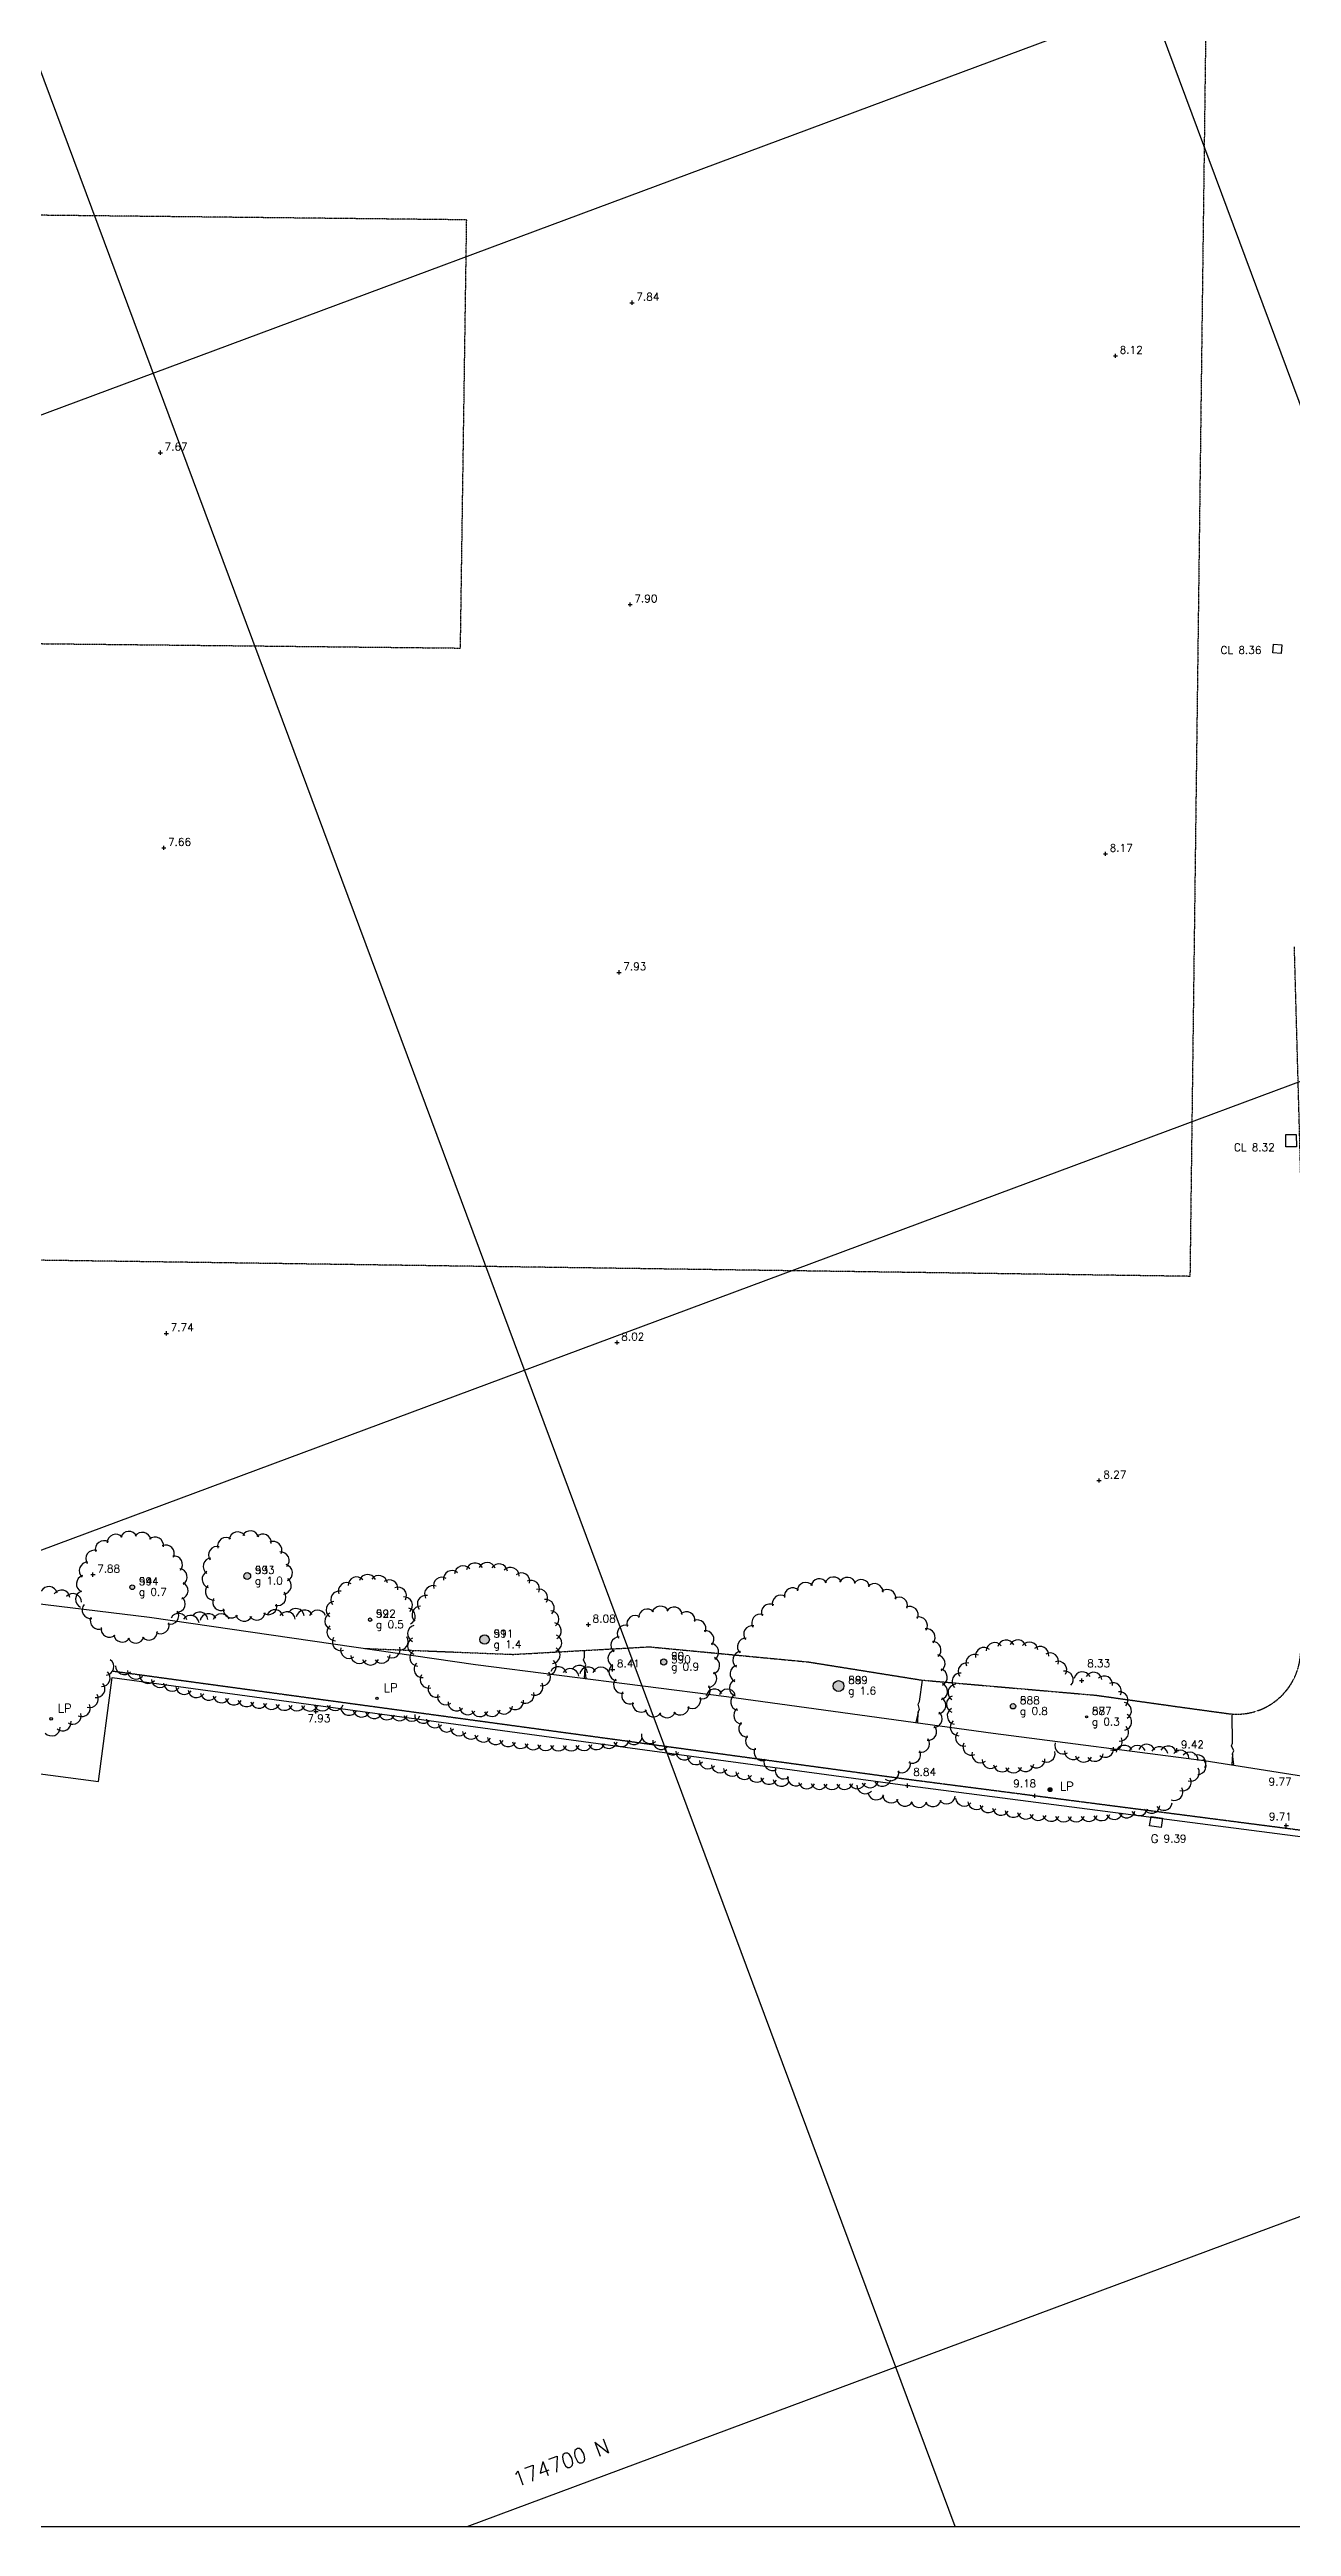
# Model space of a CAD drawing. Extents: x -4000 to 590500, y -6503 to 470250.
# Drawn here: x 212822 to 271182, y 0 to 116412 of the extents above; entities that cross this region are included whole.
import ezdxf
from ezdxf.enums import TextEntityAlignment as Align

# ---------------------------------------------------------------- set-up
doc = ezdxf.new("R2010")
doc.units = 0
doc.header["$LTSCALE"] = 0.0508
doc.linetypes.add('DASHED', pattern=[19.05, 12.7, -6.35])
for name, color, linetype in [('BORDER', 7, 'CONTINUOUS'), ('BOUNDARY', 30, 'CONTINUOUS'), ('DETAIL', 5, 'CONTINUOUS'), ('GIRTHTEXT', 4, 'CONTINUOUS'), ('GRID', 253, 'CONTINUOUS'), ('LEVEL', 1, 'CONTINUOUS'), ('OLDNUMBERS', 7, 'CONTINUOUS'), ('ROAD', 4, 'CONTINUOUS'), ('SERVICE', 1, 'CONTINUOUS'), ('SPORTS_PITCH', 5, 'DASHED'), ('TEXT', 7, 'CONTINUOUS'), ('TEXT_SERVICE', 1, 'CONTINUOUS'), ('VEGETATION', 3, 'CONTINUOUS')]:
    doc.layers.add(name, color=color, linetype=linetype)
doc.styles.add('ROMANS', font='Romans.shx')

msp = doc.modelspace()

# ---------------------------------------------------------------- hatches: boundary and pattern name
at = {"layer": 'SERVICE', "linetype": 'Continuous'}
h = msp.add_hatch(color=256, dxfattribs=at)
edge = h.paths.add_edge_path()
edge.add_arc((212896, 37958), 60, 0, 360)
edge = h.paths.add_edge_path()
edge.add_arc((228209, 38920), 60, 0, 360)
h = msp.add_hatch(color=256, dxfattribs=at)
edge = h.paths.add_edge_path()
edge.add_arc((259839, 34628), 90, 0, 360)
at = {"layer": 'VEGETATION', "linetype": 'Continuous'}
h = msp.add_hatch(color=256, dxfattribs=at)
edge = h.paths.add_edge_path()
edge.add_arc((113195, 40258), 159, 0, 360)
edge = h.paths.add_edge_path()
edge.add_arc((128434, 36965), 191, 0, 360)
edge = h.paths.add_edge_path()
edge.add_arc((137049, 34024), 796, 0, 360)
edge = h.paths.add_edge_path()
edge.add_arc((156124, 30506), 111, 0, 360)
edge = h.paths.add_edge_path()
edge.add_arc((168639, 50656), 207, 0, 360)
edge = h.paths.add_edge_path()
edge.add_arc((176545, 46209), 191, 0, 360)
edge = h.paths.add_edge_path()
edge.add_arc((179946, 49008), 191, 0, 360)
edge = h.paths.add_edge_path()
edge.add_arc((183267, 45610), 191, 0, 360)
edge = h.paths.add_edge_path()
edge.add_arc((188757, 44367), 223, 0, 360)
edge = h.paths.add_edge_path()
edge.add_arc((195247, 47842), 318, 0, 360)
edge = h.paths.add_edge_path()
edge.add_arc((205905, 46040), 191, 0, 360)
edge = h.paths.add_edge_path()
edge.add_arc((216710, 44144), 111, 0, 360)
edge = h.paths.add_edge_path()
edge.add_arc((222113, 44669), 159, 0, 360)
edge = h.paths.add_edge_path()
edge.add_arc((187919, 48036), 31.8, 0, 360)
h = msp.add_hatch(color=256, dxfattribs=at)
edge = h.paths.add_edge_path()
edge.add_arc((227883, 42617), 79.6, 0, 360)
edge = h.paths.add_edge_path()
edge.add_arc((233266, 41682), 223, 0, 360)
edge = h.paths.add_edge_path()
edge.add_arc((241686, 40629), 143, 0, 360)
edge = h.paths.add_edge_path()
edge.add_arc((249898, 39497), 255, 0, 360)
edge = h.paths.add_edge_path()
edge.add_arc((258099, 38548), 127, 0, 360)
edge = h.paths.add_edge_path()
edge.add_arc((261557, 38046), 47.7, 0, 360)
edge = h.paths.add_edge_path()
edge.add_arc((284732, 34776), 350, 0, 360)

# ---------------------------------------------------------------- linework, layer by layer
at = {"layer": 'BORDER', "flags": 128}
msp.add_lwpolyline([(535000, 0), (535000, 465000), (0, 465000), (0, 0)], close=True, dxfattribs=at)
at = {"layer": 'BOUNDARY', "linetype": 'Continuous', "flags": 128}
msp.add_lwpolyline([(157368, 51947), (169948, 48984), (186768, 46700), (207721, 43922), (217517, 42728), (232832, 40513), (244632, 39008), (257170, 37278), (267078, 35994), (276030, 34596)], dxfattribs=at)
at = {"layer": 'DETAIL', "linetype": 'DASHED', "flags": 128}
msp.add_lwpolyline([(227633, 41265), (234600, 40987), (241007, 41343), (248481, 40632), (253820, 39778), (262007, 39066), (266064, 38497), (268206, 38204, 0.4222439), (271595, 40851), (272115, 45612), (271321, 74241)], format="xyb", dxfattribs=at)
at = {"layer": 'DETAIL', "flags": 128}
for points in [[(237974, 40363), (237974, 40371), (238021, 40495), (237914, 40738), (237961, 40862), (237953, 41174)], [(253641, 38271), (253642, 38279), (253708, 38394), (253641, 38651), (253706, 38766), (253839, 39776)], [(268418, 36316), (268418, 36324), (268467, 36448), (268363, 36693), (268412, 36816), (268395, 38184)]]:
    msp.add_lwpolyline(points, dxfattribs=at)
for points in [[(237974, 40363), (237938, 39861), (238038, 39864)], [(253641, 38271), (253526, 37781), (253626, 37768)], [(268418, 36316), (268374, 35816), (268474, 35817)]]:
    msp.add_lwpolyline(points, close=True, dxfattribs=at)
at = {"layer": 'GRID', "linetype": 'Continuous', "flags": 128}
for points in [[(255373, 0), (82229, 465000)], [(308727, 0), (135582, 465000)], [(0, 20153), (535000, 219362)], [(89165, 0), (535000, 166009)], [(232453, 0), (535000, 112655)]]:
    msp.add_lwpolyline(points, dxfattribs=at)
at = {"layer": 'LEVEL', "flags": 128}
for points in [[(240098, 104510), (240298, 104510)], [(240198, 104410), (240198, 104610)], [(262812, 102018), (263012, 102018)], [(262912, 101918), (262912, 102118)], [(217929, 97462), (218129, 97462)], [(218029, 97362), (218029, 97562)], [(240006, 90330), (240206, 90330)], [(240106, 90230), (240106, 90430)], [(218092, 78893), (218292, 78893)], [(218192, 78793), (218192, 78993)], [(262342, 78612), (262542, 78612)], [(262442, 78512), (262442, 78712)], [(239484, 73038), (239684, 73038)], [(239584, 72938), (239584, 73138)], [(218215, 56070), (218415, 56070)], [(218315, 55970), (218315, 56170)], [(239390, 55643), (239590, 55643)], [(239490, 55543), (239490, 55743)], [(262043, 49158), (262243, 49158)], [(262143, 49058), (262143, 49258)], [(214758, 44734), (214958, 44734)], [(214858, 44634), (214858, 44834)], [(238045, 42386), (238245, 42386)], [(238145, 42286), (238145, 42486)], [(239183, 40278), (239383, 40278)], [(239283, 40178), (239283, 40378)], [(261228, 39753), (261428, 39753)], [(261328, 39653), (261328, 39853)], [(225242, 38303), (225442, 38303)], [(225342, 38203), (225342, 38403)], [(265690, 36472), (265890, 36472)], [(265790, 36372), (265790, 36572)], [(253042, 34819), (253242, 34819)], [(253142, 34719), (253142, 34919)], [(259017, 34337), (259217, 34337)], [(259117, 34237), (259117, 34437)], [(270837, 32938), (271037, 32938)], [(270937, 32838), (270937, 33038)]]:
    msp.add_lwpolyline(points, dxfattribs=at)
at = {"layer": 'ROAD', "linetype": 'Continuous', "flags": 128}
for points in [[(160058, 36331, -0.2533495), (170419, 40882), (179824, 39668), (215120, 35014), (215765, 39905)], [(253142, 34819), (274978, 31994, 0.4438387), (277581, 34169, 0.4438387)]]:
    msp.add_lwpolyline(points, format="xyb", dxfattribs=at)
msp.add_lwpolyline([(215765, 39905), (253142, 34819)], dxfattribs=at)
at = {"layer": 'ROAD', "linetype": 'DASHED', "flags": 128}
msp.add_lwpolyline([(215804, 40203), (253183, 35117)], dxfattribs=at)
msp.add_lwpolyline([(253181, 35117), (275020, 32291, 0.1129623), (275903, 32367, 0.1129623)], format="xyb", dxfattribs=at)
at = {"layer": 'SERVICE', "linetype": 'Continuous', "flags": 128}
for points in [[(270736, 88434), (270701, 88025), (270302, 88060), (270338, 88468)], [(270916, 64833), (270911, 65423), (271411, 65428), (271416, 64838)], [(265053, 32850), (264518, 32927), (264583, 33373), (265117, 33295)]]:
    msp.add_lwpolyline(points, close=True, dxfattribs=at)
at = {"layer": 'SERVICE', "linetype": 'Continuous'}
for centre, radius in [((228209, 38920), 60), ((212896, 37958), 60), ((259839, 34628), 90)]:
    msp.add_circle(centre, radius, dxfattribs=at)
at = {"layer": 'SPORTS_PITCH', "linetype": 'DASHED', "flags": 128}
for points in [[(267360, 133859), (266412, 58753), (164672, 60177), (165444, 135306), (267360, 133859)], [(232411, 108407), (192762, 108836), (192528, 88699), (232131, 88282), (232424, 108412)]]:
    msp.add_lwpolyline(points, dxfattribs=at)
at = {"layer": 'VEGETATION', "linetype": 'Continuous'}
for centre, radius in [((216710, 44144), 111), ((222113, 44669), 159), ((227883, 42617), 79.6), ((233266, 41682), 223), ((241686, 40629), 143), ((249898, 39497), 255), ((258099, 38548), 127), ((261557, 38046), 47.7)]:
    msp.add_circle(centre, radius, dxfattribs=at)
for centre, start, end in [((215930, 46234), 40.81867, 180.0904), ((216551, 46369), 24.45503, 163.72676), ((217184, 46324), 8.0914, 147.36313), ((221665, 46341), 35.36413, 174.63586), ((222264, 46393), 15.36413, 154.63586), ((222844, 46238), 355.36413, 134.63586), ((214924, 45481), 73.54594, 212.81767), ((215373, 45930), 57.18231, 196.45404), ((217779, 46102), 351.72776, 130.99949), ((218287, 45721), 335.36413, 114.63586), ((218667, 45213), 319.00049, 98.27222), ((220442, 45117), 95.36413, 234.63586), ((220696, 45662), 75.36413, 214.63586), ((221120, 46087), 55.36413, 194.63586), ((223337, 45893), 335.36413, 114.63586), ((223681, 45401), 315.36413, 94.63586), ((214485, 44303), 106.27322, 245.54495), ((214620, 44924), 89.90958, 229.18131), ((218889, 44618), 302.63685, 81.90858), ((218934, 43985), 286.27322, 65.54495), ((220389, 44518), 115.36413, 254.63586), ((223784, 44221), 275.36413, 54.63586), ((223837, 44820), 295.36413, 74.63586), ((226790, 43959), 59.53448, 198.80621), ((227249, 44227), 41.84707, 181.1188), ((227768, 44344), 24.15966, 163.43139), ((228298, 44297), 6.47225, 145.74398), ((228789, 44091), 348.78484, 128.05657), ((231257, 44213), 58.81092, 198.08266), ((231733, 44526), 48.70383, 187.97556), ((232255, 44751), 38.59674, 177.86847), ((232809, 44880), 28.48965, 167.76138), ((233378, 44911), 18.38256, 157.65429), ((233943, 44841), 8.27547, 147.5472), ((234486, 44674), 358.16838, 137.44011), ((234992, 44413), 348.06128, 127.33301), ((235445, 44068), 337.95419, 117.22592), ((248358, 43970), 39.36413, 178.63586), ((248995, 44140), 31.36413, 170.63586), ((249650, 44221), 23.36413, 162.63586), ((250310, 44209), 15.36413, 154.63586), ((250962, 44106), 7.36413, 146.63586), ((251593, 43913), 359.36413, 138.63586), ((212790, 43773), 13.95374, 153.22547), ((213377, 43608), 6.83779, 146.10952), ((213920, 43441), 359.72184, 138.99357), ((214440, 43572), 107.33905, 246.61078), ((214752, 43075), 139.00049, 278.27222), ((218799, 43365), 269.90958, 49.18131), ((220545, 43938), 135.36413, 274.63586), ((220889, 43446), 155.36413, 294.63586), ((221382, 43101), 175.36413, 314.63586), ((223106, 43252), 235.36413, 14.63586), ((223414, 42685), 14.44676, 153.71849), ((223530, 43677), 255.36413, 34.63586), ((224393, 42742), 7.90369, 147.17542), ((226215, 43078), 94.9093, 234.18103), ((226434, 43563), 77.22189, 216.49362), ((229194, 43746), 331.09743, 110.36916), ((229475, 43294), 313.41002, 92.68175), ((229606, 42779), 295.72261, 74.99434), ((230255, 42852), 89.1322, 228.40393), ((230507, 43363), 79.02511, 218.29684), ((230845, 43821), 68.91802, 208.18975), ((235829, 43648), 327.8471, 107.11883), ((236135, 43168), 317.74001, 97.01174), ((240906, 42719), 40.81867, 180.0904), ((241527, 42854), 24.45503, 163.72676), ((242160, 42809), 8.0914, 147.36313), ((246672, 42956), 63.36413, 202.63586), ((247184, 43372), 55.36413, 194.63586), ((247750, 43712), 47.36413, 186.63586), ((252191, 43634), 351.36413, 130.63586), ((252745, 43275), 343.36413, 122.63586), ((253243, 42842), 335.36413, 114.63586), ((215133, 42567), 155.36413, 294.63586), ((215641, 42187), 171.72776, 310.99949), ((216236, 41965), 188.0914, 327.36313), ((217489, 42054), 220.81867, 0.0904), ((218046, 42359), 237.18231, 16.45404), ((218495, 42808), 253.54594, 32.81767), ((218889, 42516), 14.44676, 153.71849), ((219450, 42422), 7.33081, 146.60254), ((219868, 42573), 7.90369, 147.17542), ((220286, 42499), 29.25154, 168.52327), ((220895, 42495), 22.13559, 161.40732), ((221962, 42945), 195.36413, 334.63586), ((222561, 42998), 215.36413, 354.63586), ((223975, 42591), 7.33081, 146.60254), ((224810, 42668), 29.25154, 168.52327), ((225419, 42664), 22.13559, 161.40732), ((226154, 42550), 112.59671, 251.86844), ((226256, 42028), 130.28412, 269.55585), ((230047, 41957), 105.49109, 244.76282), ((236351, 42641), 307.63292, 86.90465), ((236471, 42085), 297.52583, 76.79756), ((239900, 41966), 73.54594, 212.81767), ((240349, 42415), 57.18231, 196.45404), ((242755, 42587), 351.72776, 130.99949), ((243263, 42206), 335.36413, 114.63586), ((243643, 41698), 319.00049, 98.27222), ((245843, 41933), 79.36413, 218.63586), ((246221, 42474), 71.36413, 210.63586), ((253676, 42344), 327.36413, 106.63586), ((254035, 41790), 319.36413, 98.63586), ((216869, 41919), 204.45503, 343.72676), ((226512, 41561), 147.97153, 287.24326), ((226898, 41195), 165.65894, 304.93067), ((227376, 40962), 183.34635, 322.61808), ((227903, 40887), 201.03376, 340.30549), ((228428, 40975), 218.72117, 357.9929), ((228901, 41218), 236.40858, 15.68031), ((229278, 41593), 254.09599, 33.36772), ((230049, 41388), 115.59818, 254.86991), ((230151, 40828), 125.70527, 264.977), ((236413, 40953), 277.31164, 56.58337), ((236492, 41517), 287.41873, 66.69047), ((239461, 40788), 106.27322, 245.54495), ((239596, 41409), 89.90958, 229.18131), ((243865, 41103), 302.63685, 81.90858), ((243911, 40470), 286.27322, 65.54495), ((245328, 40721), 95.36413, 234.63586), ((245543, 41345), 87.36413, 226.63586), ((254314, 41192), 311.36413, 90.63586), ((254507, 40561), 303.36413, 82.63586), ((256287, 40590), 61.95235, 201.22408), ((256734, 40912), 50.36945, 189.64118), ((257236, 41138), 38.78654, 178.05827), ((257774, 41259), 27.20364, 166.47537), ((258325, 41269), 15.62073, 154.89246), ((258867, 41168), 4.03783, 143.30956), ((259377, 40960), 352.45492, 131.72665), ((259835, 40655), 340.87202, 120.14375), ((215027, 39361), 260.66367, 39.9354), ((215272, 39870), 268.53344, 47.80517), ((215446, 40407), 276.40321, 55.67494), ((216327, 40437), 178.45674, 317.72847), ((216882, 40221), 179.89411, 319.16584), ((217443, 40020), 181.33147, 320.60321), ((218009, 39833), 182.76884, 322.04057), ((218579, 39660), 184.20621, 323.47794), ((230349, 40294), 135.81236, 275.08409), ((230638, 39804), 145.91945, 285.19118), ((235614, 39464), 246.99037, 26.2621), ((235967, 39911), 257.09746, 36.36919), ((236236, 40412), 267.20455, 46.47628), ((236732, 40011), 14.44676, 153.71849), ((237293, 39918), 7.33081, 146.60254), ((237711, 40068), 7.90369, 147.17542), ((238128, 39994), 29.25154, 168.52327), ((238737, 39990), 22.13559, 161.40732), ((239506, 40155), 122.63685, 261.90858), ((239728, 39560), 139.00049, 278.27222), ((243776, 39850), 269.90958, 49.18131), ((245168, 39414), 111.36413, 250.63586), ((245203, 40073), 103.36413, 242.63586), ((254610, 39909), 295.36413, 74.63586), ((254622, 39249), 287.36413, 66.63586), ((255446, 39193), 96.70107, 235.9728), ((255629, 39712), 85.11816, 224.38989), ((255914, 40184), 73.53526, 212.80699), ((260223, 40263), 329.28911, 108.56085), ((260524, 39802), 317.70621, 96.97794), ((261359, 39765), 26.92983, 166.20156), ((261881, 39746), 9.55547, 148.8272), ((262374, 39571), 352.18111, 131.45284), ((262792, 39258), 334.80676, 114.07849), ((214339, 38467), 244.92414, 24.19587), ((214714, 38890), 252.79391, 32.06564), ((219153, 39501), 185.64358, 324.91531), ((219732, 39357), 187.08095, 326.35268), ((220313, 39227), 188.51832, 327.79005), ((220898, 39112), 189.95569, 329.22742), ((221485, 39012), 191.39306, 330.66479), ((222075, 38926), 192.83043, 332.10216), ((222667, 38856), 194.26779, 333.53952), ((223260, 38800), 195.70516, 334.97689), ((223854, 38759), 197.14253, 336.41426), ((224450, 38733), 198.5799, 337.85163), ((225045, 38722), 200.01727, 339.289), ((225641, 38726), 201.45464, 340.72637), ((226237, 38744), 202.89201, 342.16374), ((226893, 38523), 191.39306, 330.66479), ((231008, 39372), 156.02654, 295.29827), ((231449, 39012), 166.13364, 305.40537), ((231946, 38734), 176.24073, 315.51246), ((232484, 38548), 186.34782, 325.61955), ((234173, 38582), 216.66909, 355.94082), ((234703, 38789), 226.77619, 6.04792), ((235188, 39086), 236.88328, 16.15501), ((240109, 39052), 155.36413, 294.63586), ((240617, 38672), 171.72776, 310.99949), ((242465, 38539), 220.81867, 0.0904), ((243023, 38844), 237.18231, 16.45404), ((243471, 39292), 253.54594, 32.81767), ((244069, 38957), 29.25154, 168.52327), ((244678, 38953), 22.13559, 161.40732), ((245226, 38757), 119.36413, 258.63586), ((245374, 38114), 127.36413, 266.63586), ((254541, 38594), 279.36413, 58.63586), ((255370, 38647), 108.28397, 247.5557), ((255406, 38097), 119.86688, 259.13861), ((263098, 38833), 317.4324, 96.70413), ((263262, 38337), 300.05804, 79.32977), ((212922, 37555), 221.31484, 0.58657), ((213435, 37793), 229.18461, 8.45634), ((213910, 38099), 237.05437, 16.3261), ((227483, 38438), 192.83043, 332.10216), ((228075, 38367), 194.26779, 333.53952), ((228668, 38311), 195.70516, 334.97689), ((229263, 38270), 197.14253, 336.41426), ((229858, 38244), 198.5799, 337.85163), ((230380, 38150), 178.10569, 317.37742), ((230933, 37935), 180.04526, 319.31699), ((231493, 37738), 181.98484, 321.25657), ((232059, 37561), 183.92441, 323.19614), ((232631, 37402), 185.86398, 325.13571), ((233046, 38460), 196.45491, 335.72664), ((233615, 38471), 206.562, 345.83373), ((241212, 38450), 188.0914, 327.36313), ((241845, 38404), 204.45503, 343.72676), ((245610, 37498), 135.36413, 274.63586), ((254113, 37349), 263.36413, 42.63586), ((254370, 37957), 271.36413, 50.63586), ((255551, 37565), 131.44978, 270.72151), ((255801, 37074), 143.03269, 282.30442), ((263124, 37313), 265.30933, 44.58106), ((263272, 37815), 282.68368, 61.95541), ((233208, 37263), 187.80355, 327.07528), ((233790, 37144), 189.74312, 329.01485), ((234375, 37045), 191.6827, 330.95443), ((234963, 36965), 193.62227, 332.894), ((235553, 36905), 195.56184, 334.83357), ((236145, 36866), 197.50141, 336.77314), ((236739, 36846), 199.44098, 338.71271), ((237332, 36846), 201.38056, 340.65229), ((237925, 36867), 203.32013, 342.59186), ((238517, 36908), 205.2597, 344.53143), ((239108, 36968), 207.19927, 346.471), ((239696, 37049), 209.13884, 348.41057), ((240281, 37149), 211.07842, 350.35015), ((241041, 37190), 172.07326, 311.34499), ((241569, 36917), 173.95709, 313.22882), ((242105, 36662), 175.84091, 315.11264), ((242649, 36424), 177.72474, 316.99647), ((243201, 36205), 179.60856, 318.88029), ((245930, 36921), 143.36413, 282.63586), ((246328, 36393), 151.36413, 290.63586), ((253357, 36271), 247.36413, 26.63586), ((253773, 36784), 255.36413, 34.63586), ((256143, 36642), 154.61559, 293.88732), ((256566, 36288), 166.1985, 305.47023), ((259678, 36320), 235.69593, 14.96766), ((260461, 36707), 161.06318, 300.33491), ((260911, 36441), 178.43754, 317.70927), ((261419, 36321), 195.8119, 335.08363), ((261941, 36359), 213.18626, 352.45799), ((262427, 36550), 230.56061, 9.83234), ((262834, 36879), 247.93497, 27.2067), ((263332, 36315), 29.25154, 168.52327), ((263941, 36311), 22.13559, 161.40732), ((264381, 36363), 19.02622, 158.29795), ((264979, 36252), 11.91026, 151.18199), ((265393, 36282), 10.6159, 149.88764), ((265968, 36084), 3.49995, 142.77168), ((266402, 35993), 0.39058, 139.66231), ((266760, 35868), 330.53531, 109.80704), ((243759, 36004), 181.49239, 320.76412), ((244324, 35821), 183.37621, 322.64794), ((244895, 35657), 185.26004, 324.53177), ((245471, 35511), 187.14386, 326.41559), ((246051, 35385), 189.02769, 328.29942), ((246635, 35278), 190.91151, 330.18324), ((246794, 35927), 159.36413, 298.63586), ((247222, 35190), 192.79534, 332.06707), ((247321, 35530), 167.36413, 306.63586), ((247899, 35210), 175.36413, 314.63586), ((248404, 35073), 196.56299, 335.83472), ((250777, 35071), 204.09829, 343.37002), ((251369, 35120), 205.98211, 345.25384), ((251959, 35187), 207.86594, 347.13767), ((252334, 35442), 231.36413, 10.63586), ((252875, 35821), 239.36413, 18.63586), ((257050, 36027), 177.7814, 317.05313), ((257578, 35867), 189.36431, 328.63604), ((258127, 35817), 200.94721, 340.21894), ((258674, 35879), 212.53012, 351.80185), ((259199, 36048), 224.11302, 3.38475), ((266075, 34970), 249.98059, 29.25232), ((266452, 35429), 251.92016, 31.19189), ((266769, 35739), 270.95334, 50.22507), ((248997, 35043), 198.44681, 337.71854), ((249590, 35033), 200.33064, 339.60237), ((250184, 35042), 202.21446, 341.48619), ((251154, 34834), 178.38052, 317.65225), ((251674, 34551), 194.67916, 333.95089), ((252377, 34403), 183.36413, 322.63586), ((253020, 34254), 191.36413, 330.63586), ((253677, 34197), 199.36413, 338.63586), ((254336, 34231), 207.36413, 346.63586), ((254984, 34357), 215.36413, 354.63586), ((255801, 34254), 183.65442, 322.92615), ((256372, 34093), 185.59399, 324.86572), ((256948, 33951), 187.53356, 326.80529), ((257529, 33829), 189.47314, 328.74487), ((264602, 33922), 212.748, 352.01973), ((265180, 34059), 214.68757, 353.9593), ((265683, 34525), 248.04102, 27.31275), ((258114, 33727), 191.41271, 330.68444), ((258702, 33645), 193.35228, 332.62401), ((259292, 33582), 195.29185, 334.56358), ((259884, 33540), 197.23142, 336.50315), ((260477, 33517), 199.171, 338.44273), ((261070, 33515), 201.11057, 340.3823), ((261664, 33533), 203.05014, 342.32187), ((262256, 33571), 204.98971, 344.26144), ((262847, 33629), 206.92928, 346.20101), ((263435, 33706), 208.86886, 348.14059), ((264020, 33804), 210.80843, 350.08016)]:
    msp.add_arc(centre, 400, start, end, dxfattribs=at)

# ---------------------------------------------------------------- texts
at = {"layer": 'GIRTHTEXT', "style": 'ROMANS'}
for s, p in [('g 1.0', (222472, 44269)), ('g 0.7', (217021, 43744)), ('g 0.5', (228162, 42217)), ('g 1.4', (233689, 41282)), ('g 0.9', (242029, 40229)), ('g 1.6', (250352, 39097)), ('g 0.8', (258426, 38148)), ('g 0.3', (261805, 37646))]:
    msp.add_text(s, height=360, dxfattribs=at).set_placement(p)
at = {"layer": 'GRID', "linetype": 'Continuous', "style": 'ROMANS'}
msp.add_text('174700 N', height=700, rotation=20.42304, dxfattribs=at).set_placement((234757, 1843))
at = {"layer": 'LEVEL', "style": 'ROMANS'}
for s, p in [('7.84', (240398, 104610)), ('8.12', (263112, 102118)), ('7.67', (218229, 97562)), ('7.90', (240306, 90430)), ('CL 8.36', (267856, 88007)), ('7.66', (218392, 78993)), ('8.17', (262642, 78712)), ('7.93', (239784, 73138)), ('CL 8.32', (268483, 64640)), ('7.74', (218515, 56170)), ('8.02', (239690, 55743)), ('8.27', (262343, 49258)), ('7.88', (215058, 44834)), ('8.08', (238345, 42486)), ('8.33', (261582, 40387)), ('8.41', (239483, 40378)), ('7.93', (224938, 37804)), ('9.42', (265990, 36572)), ('8.84', (253403, 35282)), ('9.18', (258108, 34739)), ('9.77', (270110, 34824)), ('9.71', (270120, 33186)), ('9.39', (265173, 32148))]:
    msp.add_text(s, height=360, dxfattribs=at).set_placement(p)
at = {"layer": 'OLDNUMBERS', "style": 'ROMANS'}
for s, p in [('94', (217021, 44244)), ('93', (222472, 44769)), ('92', (228162, 42717)), ('91', (233689, 41782)), ('90', (242029, 40729)), ('89', (250352, 39597)), ('88', (258426, 38648)), ('87', (261805, 38146))]:
    msp.add_text(s, height=360, dxfattribs=at).set_placement(p)
at = {"layer": 'TEXT', "style": 'ROMANS'}
for s, p in [('594', (217021, 44244)), ('593', (222472, 44769)), ('592', (228162, 42717)), ('591', (233689, 41782)), ('590', (242029, 40569)), ('589', (250352, 39597)), ('588', (258426, 38648)), ('587', (261805, 38146))]:
    msp.add_text(s, height=360, dxfattribs=at).set_placement(p)
for p in [(228850, 39418), (213537, 38456), (260627, 34791)]:
    msp.add_text('LP', height=400, dxfattribs=at).set_placement(p, align=Align.MIDDLE_CENTER)
at = {"layer": 'TEXT_SERVICE', "style": 'ROMANS'}
msp.add_text('G', height=400, dxfattribs=at).set_placement((264751, 32325), align=Align.MIDDLE_CENTER)

doc.saveas('drawing.dxf')
